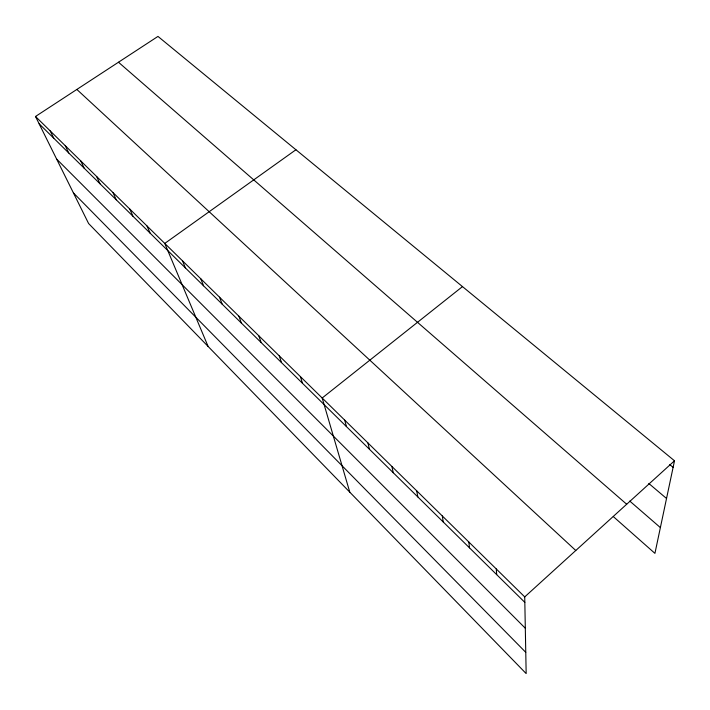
<?xml version="1.0" encoding="UTF-8"?>
<svg xmlns="http://www.w3.org/2000/svg" width="710" height="710" viewBox="0 0 710 710"><rect width="100%" height="100%" fill="white"/><g stroke="black" fill="none" stroke-linecap="round" stroke-linejoin="round"><path stroke-width="1.06" d="M35.5 116.475L524.726 596.897L526.163 673.586L88.599 223.517L35.5 116.475L157.975 36.414L674.5 460.79L654.931 553.365L613.333 516.596M524.726 596.897L674.5 460.79M462.485 286.6L322.189 397.999L349.79 492.172M295.928 149.757L164.773 243.423L208.11 346.445M669.761 464.597L673.115 467.358M648.825 483.483L666.53 498.482M629.779 501.082L660.38 527.592M118.481 62.232L626.682 504.242M76.849 89.442L575.783 550.498M39.139 123.806L524.832 602.373M56.631 159.067L525.32 628.243M73.405 192.889L525.764 652.339M50.188 130.897L53.765 138.21M65.258 145.692L68.763 153.005M80.736 160.895L84.171 168.181M96.631 176.506L99.995 183.766M112.961 192.543L116.245 199.785M129.752 209.033L132.947 216.239M147.014 225.984L150.121 233.164M182.505 260.836L185.408 267.927M200.752 278.746L203.539 285.793M219.514 297.179L222.186 304.173M238.844 316.154L241.382 323.086M258.742 335.697L261.147 342.557M279.252 355.834L281.506 362.624M300.392 376.593L302.495 383.293M344.687 420.098L346.445 426.603M367.913 442.898L369.475 449.306M391.893 466.452L393.26 472.736M416.69 490.796L417.835 496.947M442.321 515.966L443.235 521.974M468.84 542.014L469.496 547.854M496.29 568.967L496.68 574.639"/></g></svg>
